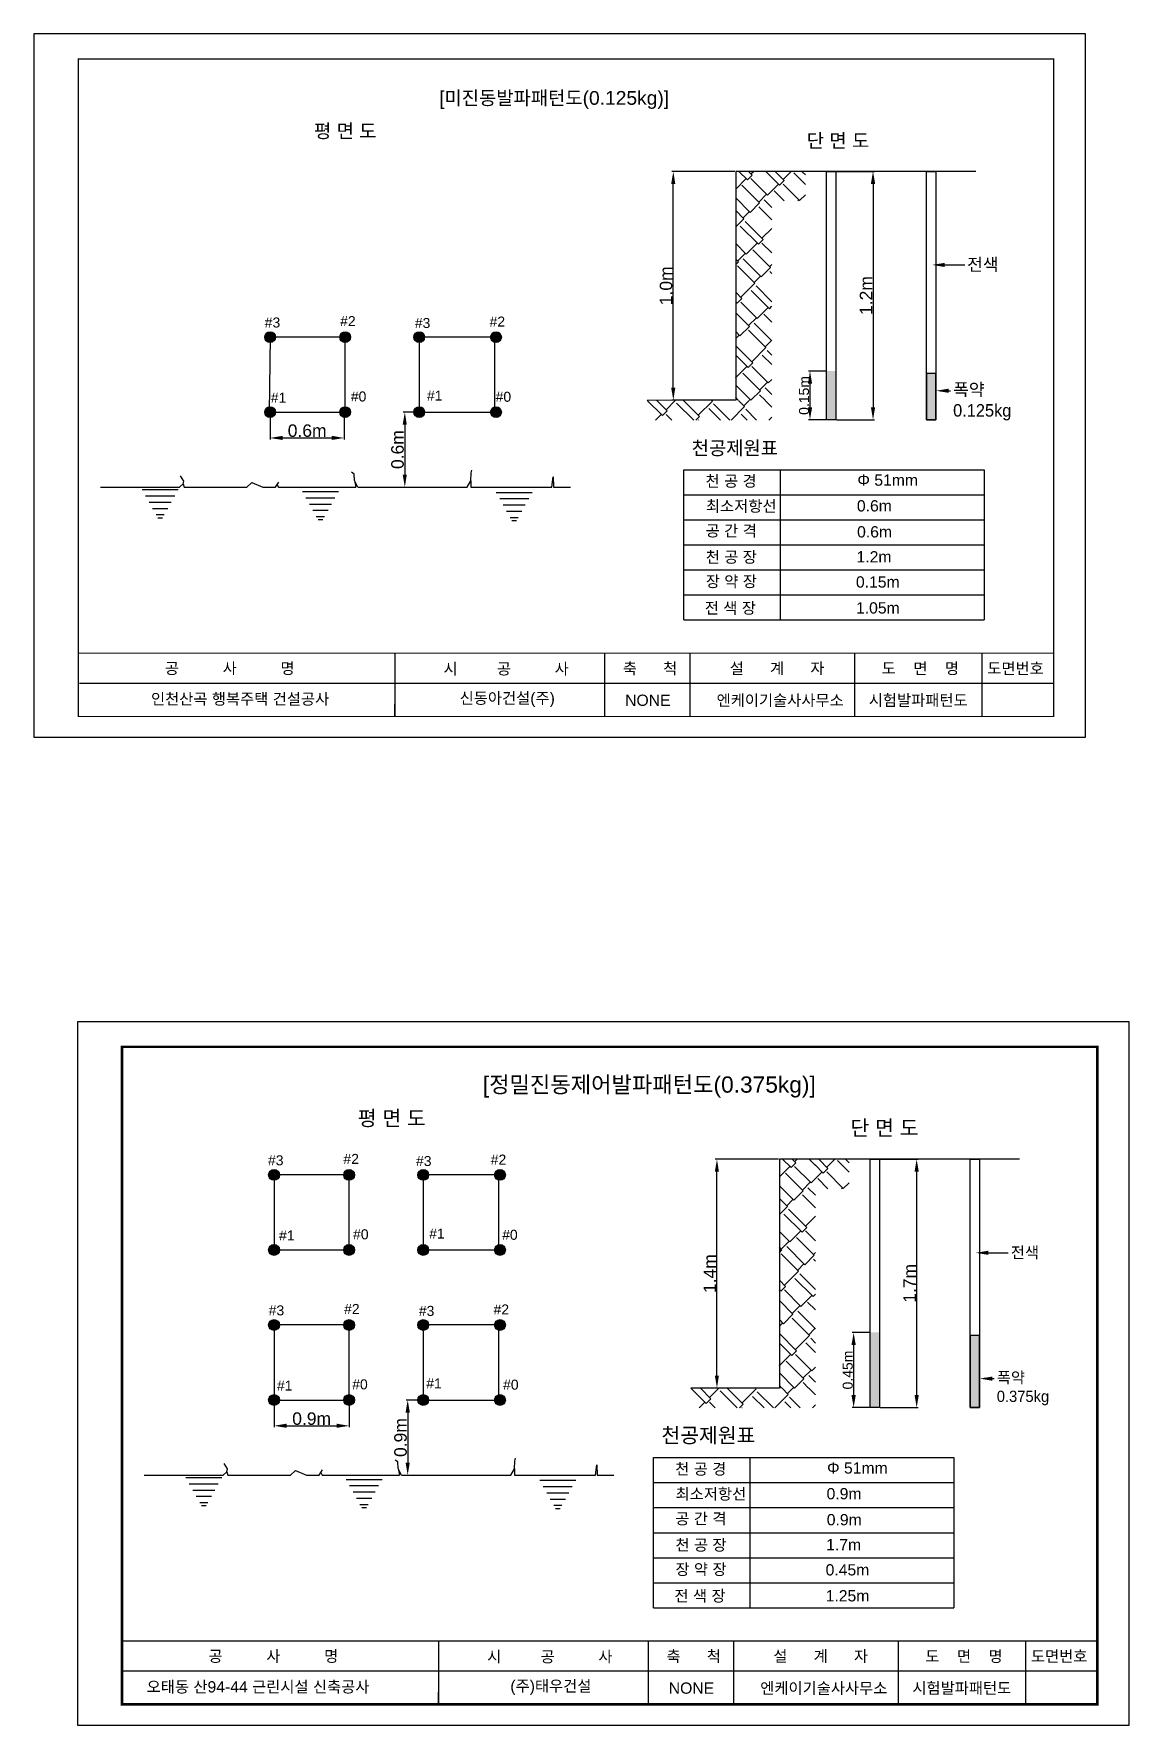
# Model space of a CAD drawing. Header units: millimetres. Extents: x -19 to 11377, y -963 to 606.
# Drawn here: x 5130 to 6006, y -787 to 566 of the extents above; entities that cross this region are included whole.
import ezdxf
from ezdxf import colors
from ezdxf.entities.mleader import LeaderData, LeaderLine
from ezdxf.enums import TextEntityAlignment as Align
from ezdxf.math import Vec2, Vec3

# ---------------------------------------------------------------- set-up
doc = ezdxf.new("R2010")
doc.units = ezdxf.units.MM
doc.layers.get('Defpoints').update_dxf_attribs({"color": 5})
doc.layers.add('FORM-TXT', color=2, linetype='Continuous')
doc.layers.add('도각', color=7, linetype='Continuous')
doc.styles.get("Standard").update_dxf_attribs({"font": 'arial.ttf'})
doc.dimstyles.new('ISO-25', dxfattribs={"dimtxt": 2.5, "dimasz": 2.5, "dimexe": 1.25, "dimexo": 0.625, "dimtad": 1, "dimtxsty": 'Standard', "dimcen": 2.5, "dimadec": 0, "dimazin": 0, "dimtfac": 1, "dimtmove": 0, "dimatfit": 3, "dimfxl": 1, "dimarcsym": 0})
pattern_1 = [(45, (5129.613, -29.833), (16.9727, 47.14634), [10.668, -8.89, 12.446, -5.334, 16.002, -7.112]), (45, (5136.527, -21.661), (16.9727, 47.14634), [8.89, -33.782, 7.112, -10.668]), (45, (5153.186, -8.146), (16.9727, 47.14634), [5.334, -55.118]), (135, (5129.613, -29.833), (-25.77334, 4.40033), [20.447, -64.897]), (135, (5137.156, -22.29), (-25.77334, 4.40033), [20.0025, -65.3415]), (135, (5143.442, -16.004), (-25.77334, 4.40033), [18.669, -66.675]), (135, (5153.186, -8.146), (-25.77334, 4.40033), [20.447, -64.897]), (135, (5156.957, -4.374), (-25.77334, 4.40033), [20.447, -64.897]), (135, (5167.33, 7.884), (-25.77334, 4.40033), [19.558, -65.786])]
pattern_2 = [(45, (5164.508, -819.857), (16.9727, 47.14634), [10.668, -8.89, 12.446, -5.334, 16.002, -7.112]), (45, (5171.422, -811.685), (16.9727, 47.14634), [8.89, -33.782, 7.112, -10.668]), (45, (5188.08, -798.17), (16.9727, 47.14634), [5.334, -55.118]), (135, (5164.508, -819.857), (-25.77334, 4.40033), [20.447, -64.897]), (135, (5172.051, -812.313), (-25.77334, 4.40033), [20.0025, -65.3415]), (135, (5178.337, -806.027), (-25.77334, 4.40033), [18.669, -66.675]), (135, (5188.081, -798.17), (-25.77334, 4.40033), [20.447, -64.897]), (135, (5191.853, -794.398), (-25.77334, 4.40033), [20.447, -64.897]), (135, (5202.225, -782.14), (-25.77334, 4.40033), [19.558, -65.786])]

# ---------------------------------------------------------------- blocks, each defined once
blk = doc.blocks.new('*D50')
at = {"color": 0, "lineweight": -2, "transparency": 16777216}
for p, q in [((5772, 455.6), (5802.5, 455.6)), ((5801.2, 445.6), (5801.2, 267)), ((5772, 257), (5802.5, 257))]:
    blk.add_line(p, q, dxfattribs=at)
at = {"color": 0, "transparency": 16777216}
for points in [[(5799.5, 445.6), (5802.9, 445.6), (5801.2, 455.6)], [(5799.5, 267), (5802.9, 267), (5801.2, 257)]]:
    blk.add_solid(points, dxfattribs=at)
at = {"layer": 'Defpoints', "color": 0, "transparency": 16777216}
for p in [(5771.4, 455.6), (5771.4, 257), (5801.2, 257)]:
    blk.add_point(p, dxfattribs=at)
at = {"color": 0, "transparency": 16777216, "insert": (5795.6, 356.3), "char_height": 10, "attachment_point": 5, "rotation": 90}
blk.add_mtext('1.2m', dxfattribs=at)
blk = doc.blocks.new('*D51')
at = {"color": 0, "lineweight": -2, "transparency": 16777216}
for p, q in [((5690.8, 455.6), (5640.2, 455.6)), ((5641.5, 282.6), (5641.5, 445.6)), ((5690.8, 272.6), (5640.2, 272.6))]:
    blk.add_line(p, q, dxfattribs=at)
at = {"color": 0, "transparency": 16777216}
for points in [[(5639.8, 445.6), (5643.1, 445.6), (5641.5, 455.6)], [(5639.8, 282.6), (5643.1, 282.6), (5641.5, 272.6)]]:
    blk.add_solid(points, dxfattribs=at)
at = {"layer": 'Defpoints', "color": 0, "transparency": 16777216}
for p in [(5641.5, 455.6), (5691.4, 455.6), (5691.4, 272.6)]:
    blk.add_point(p, dxfattribs=at)
at = {"color": 0, "transparency": 16777216, "insert": (5635.7, 364.1), "char_height": 10, "attachment_point": 5, "rotation": 90}
blk.add_mtext('1.0m', dxfattribs=at)
blk = doc.blocks.new('*D49')
at = {"color": 0, "lineweight": -2, "transparency": 16777216}
for p, q in [((5763.6, 295.9), (5749.6, 295.9)), ((5750.8, 285.9), (5750.8, 267)), ((5763.6, 257), (5749.6, 257))]:
    blk.add_line(p, q, dxfattribs=at)
at = {"color": 0, "transparency": 16777216}
for points in [[(5749.2, 285.9), (5752.5, 285.9), (5750.8, 295.9)], [(5749.2, 267), (5752.5, 267), (5750.8, 257)]]:
    blk.add_solid(points, dxfattribs=at)
at = {"layer": 'Defpoints', "color": 0, "transparency": 16777216}
for p in [(5763.9, 295.9), (5750.8, 257), (5763.9, 257)]:
    blk.add_point(p, dxfattribs=at)
at = {"color": 0, "transparency": 16777216, "insert": (5746.1, 276.4), "char_height": 8, "attachment_point": 5, "rotation": 90}
blk.add_mtext('0.15m', dxfattribs=at)
blk = doc.blocks.new('*D52')
at = {"color": 0, "lineweight": -2, "transparency": 16777216}
for p, q in [((5437.7, 263.1), (5425.5, 263.1)), ((5426.8, 253.1), (5426.8, 213.1)), ((5390, 203.1), (5428, 203.1))]:
    blk.add_line(p, q, dxfattribs=at)
at = {"color": 0, "transparency": 16777216}
for points in [[(5425.1, 253.1), (5428.4, 253.1), (5426.8, 263.1)], [(5425.1, 213.1), (5428.4, 213.1), (5426.8, 203.1)]]:
    blk.add_solid(points, dxfattribs=at)
at = {"layer": 'Defpoints', "color": 0, "transparency": 16777216}
for p in [(5438.4, 263.1), (5389.3, 203.1), (5426.8, 203.1)]:
    blk.add_point(p, dxfattribs=at)
at = {"color": 0, "transparency": 16777216, "insert": (5421, 233.1), "char_height": 10, "attachment_point": 5, "rotation": 90}
blk.add_mtext('0.6m', dxfattribs=at)
blk = doc.blocks.new('*D53')
at = {"color": 0, "lineweight": -2, "transparency": 16777216}
for p, q in [((5319, 262.4), (5319, 241.2)), ((5378.3, 262.4), (5378.3, 241.2)), ((5329, 242.4), (5368.3, 242.4))]:
    blk.add_line(p, q, dxfattribs=at)
at = {"color": 0, "transparency": 16777216}
for points in [[(5329, 244.1), (5329, 240.8), (5319, 242.4)], [(5368.3, 244.1), (5368.3, 240.8), (5378.3, 242.4)]]:
    blk.add_solid(points, dxfattribs=at)
at = {"layer": 'Defpoints', "color": 0, "transparency": 16777216}
for p in [(5319, 263.1), (5378.3, 263.1), (5378.3, 242.4)]:
    blk.add_point(p, dxfattribs=at)
at = {"color": 0, "transparency": 16777216, "insert": (5348.7, 248.2), "char_height": 10, "attachment_point": 5}
blk.add_mtext('0.6m', dxfattribs=at)
blk = doc.blocks.new('*D55')
at = {"color": 0, "lineweight": -2, "transparency": 16777216}
for p, q in [((5806.9, -334.4), (5837.4, -334.4)), ((5836.1, -344.4), (5836.1, -523)), ((5806.9, -533), (5837.4, -533))]:
    blk.add_line(p, q, dxfattribs=at)
at = {"color": 0, "transparency": 16777216}
for points in [[(5834.4, -344.4), (5837.8, -344.4), (5836.1, -334.4)], [(5834.4, -523), (5837.8, -523), (5836.1, -533)]]:
    blk.add_solid(points, dxfattribs=at)
at = {"layer": 'Defpoints', "color": 0, "transparency": 16777216}
for p in [(5806.3, -334.4), (5806.3, -533), (5836.1, -533)]:
    blk.add_point(p, dxfattribs=at)
at = {"color": 0, "transparency": 16777216, "insert": (5830.5, -433.7), "char_height": 10, "attachment_point": 5, "rotation": 90}
blk.add_mtext('1.7m', dxfattribs=at)
blk = doc.blocks.new('*D56')
at = {"color": 0, "lineweight": -2, "transparency": 16777216}
for p, q in [((5725.7, -334.4), (5675.1, -334.4)), ((5676.4, -507.4), (5676.4, -344.4)), ((5725.7, -517.4), (5675.1, -517.4))]:
    blk.add_line(p, q, dxfattribs=at)
at = {"color": 0, "transparency": 16777216}
for points in [[(5674.7, -344.4), (5678, -344.4), (5676.4, -334.4)], [(5674.7, -507.4), (5678, -507.4), (5676.4, -517.4)]]:
    blk.add_solid(points, dxfattribs=at)
at = {"layer": 'Defpoints', "color": 0, "transparency": 16777216}
for p in [(5676.4, -334.4), (5726.3, -334.4), (5726.3, -517.4)]:
    blk.add_point(p, dxfattribs=at)
at = {"color": 0, "transparency": 16777216, "insert": (5670.7, -425.9), "char_height": 10, "attachment_point": 5, "rotation": 90}
blk.add_mtext('1.4m', dxfattribs=at)
blk = doc.blocks.new('*D54')
at = {"color": 0, "lineweight": -2, "transparency": 16777216}
for p, q in [((5798.5, -473), (5784.5, -473)), ((5785.7, -483), (5785.7, -523)), ((5798.5, -533), (5784.5, -533))]:
    blk.add_line(p, q, dxfattribs=at)
at = {"color": 0, "transparency": 16777216}
for points in [[(5784, -483), (5787.4, -483), (5785.7, -473)], [(5784, -523), (5787.4, -523), (5785.7, -533)]]:
    blk.add_solid(points, dxfattribs=at)
at = {"layer": 'Defpoints', "color": 0, "transparency": 16777216}
for p in [(5798.8, -473), (5785.7, -533), (5798.8, -533)]:
    blk.add_point(p, dxfattribs=at)
at = {"color": 0, "transparency": 16777216, "insert": (5781, -503), "char_height": 8, "attachment_point": 5, "rotation": 90}
blk.add_mtext('0.45m', dxfattribs=at)
blk = doc.blocks.new('*D57')
at = {"color": 0, "lineweight": -2, "transparency": 16777216}
for p, q in [((5440.9, -527), (5427.9, -527)), ((5429.1, -537), (5429.1, -577)), ((5424.9, -587), (5430.4, -587))]:
    blk.add_line(p, q, dxfattribs=at)
at = {"color": 0, "transparency": 16777216}
for points in [[(5427.4, -537), (5430.8, -537), (5429.1, -527)], [(5427.4, -577), (5430.8, -577), (5429.1, -587)]]:
    blk.add_solid(points, dxfattribs=at)
at = {"layer": 'Defpoints', "color": 0, "transparency": 16777216}
for p in [(5441.5, -527), (5424.2, -587), (5429.1, -587)]:
    blk.add_point(p, dxfattribs=at)
at = {"color": 0, "transparency": 16777216, "insert": (5423.4, -557), "char_height": 10, "attachment_point": 5, "rotation": 90}
blk.add_mtext('0.9m', dxfattribs=at)
blk = doc.blocks.new('*D58')
at = {"color": 0, "lineweight": -2, "transparency": 16777216}
for p, q in [((5322.2, -527.6), (5322.2, -548.8)), ((5382.3, -527.6), (5382.3, -548.8)), ((5332.2, -547.6), (5372.3, -547.6))]:
    blk.add_line(p, q, dxfattribs=at)
at = {"color": 0, "transparency": 16777216}
for points in [[(5332.2, -545.9), (5332.2, -549.2), (5322.2, -547.6)], [(5372.3, -545.9), (5372.3, -549.2), (5382.3, -547.6)]]:
    blk.add_solid(points, dxfattribs=at)
at = {"layer": 'Defpoints', "color": 0, "transparency": 16777216}
for p in [(5322.2, -527), (5382.3, -526.9), (5382.3, -547.6)]:
    blk.add_point(p, dxfattribs=at)
at = {"color": 0, "transparency": 16777216, "insert": (5352.3, -541.9), "char_height": 10, "attachment_point": 5}
blk.add_mtext('0.9m', dxfattribs=at)

msp = doc.modelspace()

# ---------------------------------------------------------------- hatches: boundary and pattern name
h = msp.add_hatch()
h.set_pattern_fill('AR-RSHKE', color=0, scale=0.07, angle=45)
h.set_pattern_definition(pattern_1)
h.paths.add_polyline_path([(5720.274, 455.617), (5691.421, 455.617), (5691.421, 272.59), (5720.274, 272.59)])
h = msp.add_hatch()
h.set_pattern_fill('AR-RSHKE', color=0, scale=0.07, angle=45)
h.set_pattern_definition(pattern_1)
h.paths.add_polyline_path([(5719.978, 455.282), (5747.153, 455.282), (5747.153, 431.945), (5719.978, 431.945)])
h = msp.add_hatch(color=0)
h.dxf.hatch_style = 1
edge = h.paths.add_edge_path()
edge.add_arc((5319.046, 323.054), 4.312, 0, 360)
h = msp.add_hatch(color=0)
h.dxf.hatch_style = 1
edge = h.paths.add_edge_path()
edge.add_arc((5379.046, 323.054), 4.312, 0, 360)
h = msp.add_hatch(color=0)
h.dxf.hatch_style = 1
edge = h.paths.add_edge_path()
edge.add_arc((5438.358, 323.054), 4.312, 0, 360)
h = msp.add_hatch(color=0)
h.dxf.hatch_style = 1
edge = h.paths.add_edge_path()
edge.add_arc((5499.734, 323.054), 4.312, 0, 360)
h = msp.add_hatch(color=251)
h.dxf.hatch_style = 1
h.paths.add_polyline_path([(5771.421, 295.895), (5763.915, 295.895), (5763.915, 256.991), (5771.421, 256.991)])
h = msp.add_hatch(color=251)
h.dxf.hatch_style = 1
h.paths.add_polyline_path([(5843.915, 256.991), (5851.421, 256.991), (5851.421, 294.005), (5843.915, 294.005)])
h = msp.add_hatch()
h.set_pattern_fill('AR-RSHKE', color=0, scale=0.07, angle=45)
h.set_pattern_definition(pattern_1)
h.paths.add_polyline_path([(5620.633, 272.425), (5720.317, 272.425), (5720.317, 256.718), (5620.633, 256.718)])
h = msp.add_hatch(color=0)
h.dxf.hatch_style = 1
edge = h.paths.add_edge_path()
edge.add_arc((5319.046, 263.074), 4.312, 0, 360)
h = msp.add_hatch(color=0)
h.dxf.hatch_style = 1
edge = h.paths.add_edge_path()
edge.add_arc((5379.046, 263.054), 4.312, 0, 360)
h = msp.add_hatch(color=0)
h.dxf.hatch_style = 1
edge = h.paths.add_edge_path()
edge.add_arc((5438.358, 263.054), 4.312, 0, 360)
h = msp.add_hatch(color=0)
h.dxf.hatch_style = 1
edge = h.paths.add_edge_path()
edge.add_arc((5499.734, 263.054), 4.312, 0, 360)
h = msp.add_hatch()
h.set_pattern_fill('AR-RSHKE', color=0, scale=0.07, angle=45)
h.set_pattern_definition(pattern_2)
h.paths.add_polyline_path([(5755.169, -334.407), (5726.317, -334.407), (5726.317, -517.434), (5755.169, -517.434)])
h = msp.add_hatch()
h.set_pattern_fill('AR-RSHKE', color=0, scale=0.07, angle=45)
h.set_pattern_definition(pattern_2)
h.paths.add_polyline_path([(5754.873, -334.742), (5782.048, -334.742), (5782.048, -358.079), (5754.873, -358.079)])
h = msp.add_hatch(color=0)
h.dxf.hatch_style = 1
edge = h.paths.add_edge_path()
edge.add_arc((5322.226, -346.97), 4.312, 0, 360)
h = msp.add_hatch(color=0)
h.dxf.hatch_style = 1
edge = h.paths.add_edge_path()
edge.add_arc((5382.226, -346.97), 4.312, 0, 360)
h = msp.add_hatch(color=0)
h.dxf.hatch_style = 1
edge = h.paths.add_edge_path()
edge.add_arc((5441.538, -346.97), 4.312, 0, 360)
h = msp.add_hatch(color=0)
h.dxf.hatch_style = 1
edge = h.paths.add_edge_path()
edge.add_arc((5502.914, -346.97), 4.312, 0, 360)
h = msp.add_hatch(color=0)
h.dxf.hatch_style = 1
edge = h.paths.add_edge_path()
edge.add_arc((5322.226, -406.97), 4.312, 0, 360)
h = msp.add_hatch(color=0)
h.dxf.hatch_style = 1
edge = h.paths.add_edge_path()
edge.add_arc((5382.226, -406.97), 4.312, 0, 360)
h = msp.add_hatch(color=0)
h.dxf.hatch_style = 1
edge = h.paths.add_edge_path()
edge.add_arc((5441.538, -406.97), 4.312, 0, 360)
h = msp.add_hatch(color=0)
h.dxf.hatch_style = 1
edge = h.paths.add_edge_path()
edge.add_arc((5502.914, -406.97), 4.312, 0, 360)
h = msp.add_hatch(color=0)
h.dxf.hatch_style = 1
edge = h.paths.add_edge_path()
edge.add_arc((5322.226, -466.97), 4.312, 0, 360)
h = msp.add_hatch(color=0)
h.dxf.hatch_style = 1
edge = h.paths.add_edge_path()
edge.add_arc((5382.226, -466.97), 4.312, 0, 360)
h = msp.add_hatch(color=0)
h.dxf.hatch_style = 1
edge = h.paths.add_edge_path()
edge.add_arc((5441.538, -466.97), 4.312, 0, 360)
h = msp.add_hatch(color=0)
h.dxf.hatch_style = 1
edge = h.paths.add_edge_path()
edge.add_arc((5502.914, -466.97), 4.312, 0, 360)
h = msp.add_hatch(color=251)
h.dxf.hatch_style = 1
h.paths.add_polyline_path([(5806.317, -472.904), (5798.81, -472.904), (5798.81, -533.033), (5806.317, -533.033)])
h = msp.add_hatch(color=251)
h.dxf.hatch_style = 1
h.paths.add_polyline_path([(5878.81, -533.033), (5886.317, -533.033), (5886.317, -475.316), (5878.81, -475.316)])
h = msp.add_hatch(color=0)
h.dxf.hatch_style = 1
edge = h.paths.add_edge_path()
edge.add_arc((5322.226, -526.95), 4.312, 0, 360)
h = msp.add_hatch(color=0)
h.dxf.hatch_style = 1
edge = h.paths.add_edge_path()
edge.add_arc((5382.226, -526.97), 4.312, 0, 360)
h = msp.add_hatch(color=0)
h.dxf.hatch_style = 1
edge = h.paths.add_edge_path()
edge.add_arc((5441.538, -526.97), 4.312, 0, 360)
h = msp.add_hatch(color=0)
h.dxf.hatch_style = 1
edge = h.paths.add_edge_path()
edge.add_arc((5502.914, -526.97), 4.312, 0, 360)
h = msp.add_hatch()
h.set_pattern_fill('AR-RSHKE', color=0, scale=0.07, angle=45)
h.set_pattern_definition(pattern_2)
h.paths.add_polyline_path([(5655.529, -517.598), (5755.212, -517.598), (5755.212, -533.306), (5655.529, -533.306)])

# ---------------------------------------------------------------- linework, layer by layer
at = {"color": 0}
for p, q in [((5479.931, 214.484), (5480.431, 216.561)), ((5727.042, 217.023), (5727.042, 96.969)), ((5246.662, 203.054), (5249.554, 205.646)), ((5250.146, 207.908), (5247.407, 212.223)), ((5249.554, 205.646), (5250.146, 207.908)), ((5249.554, 205.646), (5250.453, 203.054)), ((5300.366, 203.054), (5304.362, 206.77)), ((5304.362, 206.77), (5313.304, 203.054)), ((5323.451, 203.054), (5325.974, 207.152)), ((5324.659, 205.016), (5325.793, 203.054)), ((5386.217, 213.486), (5384.06, 215.028)), ((5386.454, 208.252), (5386.217, 213.486)), ((5389.343, 203.054), (5386.454, 208.252)), ((5386.454, 208.252), (5387.549, 203.054)), ((5476.632, 203.054), (5479.71, 208.06)), ((5479.71, 208.06), (5479.537, 203.054)), ((5479.71, 208.06), (5479.931, 214.484)), ((5544.416, 203.054), (5545.542, 211.257)), ((5545.542, 211.257), (5545.731, 203.054)), ((5649.828, 196.969), (5890.165, 196.969)), ((5649.828, 176.969), (5890.165, 176.969)), ((5649.828, 156.969), (5890.165, 156.969)), ((5649.828, 136.969), (5890.165, 136.969)), ((5649.828, 116.969), (5890.165, 116.969)), ((5649.828, 96.969), (5890.165, 96.969)), ((5285.041, -582.115), (5282.302, -577.8)), ((5421.112, -576.538), (5418.956, -574.996)), ((5421.349, -581.772), (5421.112, -576.538)), ((5514.605, -581.964), (5514.827, -575.539)), ((5514.827, -575.539), (5515.326, -573.462)), ((5579.311, -586.97), (5580.437, -578.766)), ((5580.437, -578.766), (5580.626, -586.97)), ((5702.788, -573), (5702.788, -693.054)), ((5281.557, -586.97), (5284.449, -584.378)), ((5284.449, -584.378), (5285.041, -582.115)), ((5284.449, -584.378), (5285.348, -586.97)), ((5335.261, -586.97), (5339.257, -583.254)), ((5339.257, -583.254), (5348.199, -586.97)), ((5358.346, -586.97), (5360.869, -582.872)), ((5359.554, -585.007), (5360.688, -586.97)), ((5424.238, -586.97), (5421.349, -581.772)), ((5421.349, -581.772), (5422.444, -586.97)), ((5511.527, -586.97), (5514.605, -581.964)), ((5514.605, -581.964), (5514.432, -586.97)), ((5625.574, -593.054), (5865.911, -593.054)), ((5625.574, -613.054), (5865.911, -613.054)), ((5625.574, -633.054), (5865.911, -633.054)), ((5625.574, -653.054), (5865.911, -653.054)), ((5625.574, -673.054), (5865.911, -673.054)), ((5625.574, -693.054), (5865.911, -693.054))]:
    msp.add_line(p, q, dxfattribs=at)
for points in [[(5883.494, 455.617), (5691.421, 455.617), (5691.421, 272.594), (5620.633, 272.425)], [(5318.318, 263.054), (5379.046, 263.054), (5379.046, 323.054), (5319.046, 323.054), (5318.318, 263.054)], [(5438.358, 323.054), (5438.358, 263.054), (5498.702, 263.054), (5498.702, 323.054), (5438.358, 323.054)], [(5649.828, 96.969), (5649.828, 217.023), (5890.165, 217.023), (5890.165, 96.969)], [(5183.372, 203.054), (5246.662, 203.054)], [(5250.453, 203.054), (5300.366, 203.054)], [(5313.304, 203.054), (5323.451, 203.054)], [(5325.793, 203.054), (5387.549, 203.054)], [(5389.343, 203.054), (5476.632, 203.054)], [(5479.537, 203.054), (5544.416, 203.054)], [(5545.731, 203.054), (5559.168, 203.054)], [(5216.797, 201.067), (5245.538, 201.067)], [(5219.566, 196.067), (5242.769, 196.067)], [(5222.335, 191.067), (5240.001, 191.067)], [(5344.968, 199.582), (5373.708, 199.582)], [(5347.736, 194.582), (5370.94, 194.582)], [(5350.505, 189.582), (5368.171, 189.582)], [(5499.885, 198.875), (5528.626, 198.875)], [(5502.654, 193.875), (5525.857, 193.875)], [(5225.117, 186.067), (5237.245, 186.067)], [(5227.857, 181.067), (5234.448, 181.067)], [(5229.268, 178.567), (5233.09, 178.567)], [(5353.287, 184.582), (5365.415, 184.582)], [(5356.027, 179.582), (5362.618, 179.582)], [(5357.438, 177.082), (5361.26, 177.082)], [(5505.422, 188.875), (5523.088, 188.875)], [(5508.204, 183.875), (5520.333, 183.875)], [(5510.944, 178.875), (5517.535, 178.875)], [(5512.355, 176.375), (5516.177, 176.375)], [(5418.805, 70.309), (5418.805, 19.675), (5418.805, 29.472)], [(5918.389, -334.407), (5726.317, -334.407), (5726.317, -517.43), (5655.529, -517.598)], [(5322.226, -406.97), (5382.226, -406.97), (5382.226, -346.97), (5322.226, -346.97), (5322.226, -406.97)], [(5441.538, -406.97), (5501.882, -406.97), (5501.882, -346.97), (5441.538, -346.97), (5441.538, -406.97)], [(5322.226, -526.97), (5382.226, -526.97), (5382.226, -466.97), (5322.226, -466.97), (5322.226, -526.97)], [(5441.538, -466.97), (5441.538, -526.97), (5501.882, -526.97), (5501.882, -466.97), (5441.538, -466.97)], [(5625.574, -693.054), (5625.574, -573), (5865.911, -573), (5865.911, -693.054)], [(5218.267, -586.97), (5281.557, -586.97)], [(5251.692, -588.956), (5280.433, -588.956)], [(5254.461, -593.956), (5277.664, -593.956)], [(5285.348, -586.97), (5335.261, -586.97)], [(5348.199, -586.97), (5358.346, -586.97)], [(5360.688, -586.97), (5422.444, -586.97)], [(5379.863, -590.441), (5408.603, -590.441)], [(5424.238, -586.97), (5511.527, -586.97)], [(5514.432, -586.97), (5579.311, -586.97)], [(5534.78, -591.149), (5563.521, -591.149)], [(5580.626, -586.97), (5594.063, -586.97)], [(5257.23, -598.956), (5274.896, -598.956)], [(5260.012, -603.956), (5272.14, -603.956)], [(5382.631, -595.441), (5405.835, -595.441)], [(5385.4, -600.441), (5403.066, -600.441)], [(5388.182, -605.441), (5400.31, -605.441)], [(5537.549, -596.149), (5560.752, -596.149)], [(5540.318, -601.149), (5557.983, -601.149)], [(5543.099, -606.149), (5555.228, -606.149)], [(5262.752, -608.956), (5269.343, -608.956)], [(5264.163, -611.456), (5267.985, -611.456)], [(5390.922, -610.441), (5397.513, -610.441)], [(5392.333, -612.941), (5396.155, -612.941)], [(5545.839, -611.149), (5552.43, -611.149)], [(5547.25, -613.649), (5551.072, -613.649)], [(5453.7, -719.715), (5453.7, -770.349), (5453.7, -760.551)]]:
    msp.add_lwpolyline(points, dxfattribs=at)
for points in [[(5763.915, 455.617), (5771.421, 455.617), (5771.421, 256.991), (5763.915, 256.991)], [(5843.915, 455.617), (5851.421, 455.617), (5851.421, 256.991), (5843.915, 256.991)], [(5851.421, 294.005), (5843.915, 294.005), (5843.915, 256.991), (5851.421, 256.991)], [(5798.81, -334.407), (5806.317, -334.407), (5806.317, -533.033), (5798.81, -533.033)], [(5878.81, -334.407), (5886.317, -334.407), (5886.317, -533.033), (5878.81, -533.033)], [(5886.317, -475.316), (5878.81, -475.316), (5878.81, -533.033), (5886.317, -533.033)]]:
    msp.add_lwpolyline(points, close=True, dxfattribs=at)
for centre in [(5319.046, 323.054), (5379.046, 323.054), (5438.358, 323.054), (5499.734, 323.054), (5319.046, 263.074), (5379.046, 263.054), (5438.358, 263.054), (5499.734, 263.054), (5322.226, -346.97), (5382.226, -346.97), (5441.538, -346.97), (5502.914, -346.97), (5322.226, -406.97), (5382.226, -406.97), (5441.538, -406.97), (5502.914, -406.97), (5322.226, -466.97), (5382.226, -466.97), (5441.538, -466.97), (5502.914, -466.97), (5322.226, -526.95), (5382.226, -526.97), (5441.538, -526.97), (5502.914, -526.97)]:
    msp.add_circle(centre, 4.312, dxfattribs=at)
at = {"layer": 'Defpoints', "color": 0}
for points in [[(5971.136, 565.597), (5130.136, 565.597), (5130.136, 3.02), (5971.136, 3.02)], [(6006.031, -224.427), (5165.031, -224.427), (5165.031, -787.004), (6006.031, -787.004)]]:
    msp.add_lwpolyline(points, close=True, dxfattribs=at)
at = {"layer": '도각', "color": 0}
for p, q in [((5586.591, 70.309), (5586.591, 19.675)), ((5654.712, 70.309), (5654.712, 19.675)), ((5786.402, 70.309), (5786.402, 19.675)), ((5888.169, 70.309), (5888.169, 19.675)), ((5166.666, 46.356), (5945.718, 46.356)), ((5621.486, -719.715), (5621.486, -770.349)), ((5689.607, -719.715), (5689.607, -770.349)), ((5821.297, -719.715), (5821.297, -770.349)), ((5923.064, -719.715), (5923.064, -770.349)), ((5201.561, -743.668), (5980.613, -743.668))]:
    msp.add_line(p, q, dxfattribs=at)
at = {"layer": '도각', "color": 0, "flags": 128}
for points, const_width in [([(5945.718, 545.489), (5945.718, 19.675), (5165.718, 19.675), (5165.718, 545.489)], 1), ([(5980.613, -244.535), (5980.613, -770.349), (5200.613, -770.349), (5200.613, -244.535)], 2)]:
    msp.add_lwpolyline(points, close=True, dxfattribs=dict(at, const_width=const_width))
at = {"layer": '도각', "color": 0, "const_width": 0.946}
for points in [[(5165.718, 70.309), (5945.718, 70.309)], [(5200.613, -719.715), (5980.613, -719.715)]]:
    msp.add_lwpolyline(points, dxfattribs=at)

# ---------------------------------------------------------------- texts
at = {"color": 0}
for s, height, p in [('[미진동발파패턴도(0.125kg)]', 11, (5454.275, 508.849)), ('평 면 도', 11, (5354.179, 482.411)), ('단 면 도', 11, (5748.224, 474.691)), ('#3', 8, (5314.756, 330.739)), ('#2', 8, (5375.063, 331.866)), ('#3', 8, (5434.806, 330.345)), ('#2', 8, (5494.549, 331.472)), ('#1', 8, (5319.613, 270.621)), ('#0', 8, (5383.617, 271.579)), ('#1', 8, (5444.488, 272.311)), ('#0', 8, (5499.407, 271.354)), ('천공제원표', 11, (5656.182, 228.85)), ('천 공 경', 9, (5667.299, 203.434)), ('Φ 51mm', 9, (5788.708, 204.214)), ('최소저항선', 9, (5667.57, 183.47)), ('0.6m', 9, (5788.299, 183.628)), ('공 간 격', 9, (5667.395, 163.696)), ('0.6m', 9, (5788.466, 162.833)), ('천 공 장', 9, (5667.418, 142.671)), ('1.2m', 9, (5788.006, 142.874)), ('장 약 장', 9, (5667.466, 123.181)), ('0.15m', 9, (5787.537, 122.76)), ('전 색 장', 9, (5666.664, 101.905)), ('1.05m', 9, (5787.586, 102.004)), ('[정밀진동제어발파패턴도(0.375kg)]', 13, (5489.17, -281.174)), ('평 면 도', 12, (5389.074, -307.612)), ('단 면 도', 12, (5783.119, -315.333)), ('#3', 8, (5317.372, -339.273)), ('#2', 8, (5377.679, -338.146)), ('#3', 8, (5435.732, -339.837)), ('#2', 8, (5495.475, -338.71)), ('#1', 8, (5326.216, -399.392)), ('#0', 8, (5385.415, -398.434)), ('#1', 8, (5446.242, -397.87)), ('#0', 8, (5504.627, -398.828)), ('#3', 8, (5317.936, -459.284)), ('#2', 8, (5378.243, -458.157)), ('#3', 8, (5437.986, -459.679)), ('#2', 8, (5497.73, -458.552)), ('#1', 8, (5324.534, -519.403)), ('#0', 8, (5384.713, -518.445)), ('#1', 8, (5443.932, -517.712)), ('#0', 8, (5505.376, -518.67)), ('천공제원표', 12, (5631.928, -561.174)), ('천 공 경', 9, (5643.045, -586.59)), ('Φ 51mm', 9, (5764.454, -585.81)), ('최소저항선', 9, (5643.316, -606.554)), ('0.9m', 9, (5764.045, -606.396)), ('공 간 격', 9, (5643.141, -626.328)), ('0.9m', 9, (5764.211, -627.19)), ('천 공 장', 9, (5643.163, -647.353)), ('1.7m', 9, (5763.751, -647.149)), ('장 약 장', 9, (5643.212, -666.843)), ('0.45m', 9, (5763.283, -667.264)), ('전 색 장', 9, (5642.41, -688.118)), ('1.25m', 9, (5763.331, -688.02))]:
    msp.add_text(s, height=height, dxfattribs=at).set_placement(p)
at = {"layer": 'FORM-TXT', "color": 0}
for s, p in [('공          사          명', (5286.806, 58.199)), ('인천산곡 행복주택 건설공사', (5295.085, 33.693)), ('공          사          명', (5321.701, -731.824)), ('오태동 산94-44 근린시설 신축공사', (5309.434, -756.331))]:
    msp.add_text(s, height=9, dxfattribs=at).set_placement(p, align=Align.MIDDLE_CENTER)
for s, p in [('신동아건설(주)', (5508.71, 33.574)), ('(주)태우건설', (5543.605, -756.45))]:
    msp.add_text(s, height=9, dxfattribs=at).set_placement(p, align=Align.MIDDLE)
for s, p in [('엔케이기술사사무소', (5676.118, 32.598)), ('시험발파패턴도', (5797.786, 32.686)), ('엔케이기술사사무소', (5711.013, -757.426)), ('시험발파패턴도', (5832.681, -757.338))]:
    msp.add_text(s, height=9, dxfattribs=at).set_placement(p, align=Align.MIDDLE_LEFT)
at = {"layer": '도각', "color": 0}
for s, p in [('시         공          사   ', (5513.069, 57.819)), ('축      척', (5622.92, 58.11)), ('설      계      자', (5724.461, 58.215)), ('도    면    명', (5839.07, 58.138)), ('도면번호', (5915.181, 58.141)), ('NONE', (5621.12, 32.647)), ('시         공          사   ', (5547.964, -732.204)), ('축      척', (5657.815, -731.914)), ('설      계      자', (5759.356, -731.808)), ('도    면    명', (5873.965, -731.886)), ('도면번호', (5950.076, -731.883)), ('NONE', (5656.015, -757.376))]:
    msp.add_text(s, height=9, dxfattribs=at).set_placement(p, align=Align.MIDDLE_CENTER)

# ---------------------------------------------------------------- dimensions: what is measured, and where the dimension line sits
at = {"color": 0}
for base, p1, p2, text, picture, middle in [((5641.459, 455.617), (5691.421, 272.594), (5691.421, 455.617), '1.0m', '*D51', (5641.459, 364.105)), ((5676.354, -334.407), (5726.317, -517.43), (5726.317, -334.407), '1.4m', '*D56', (5676.354, -425.918))]:
    dim = msp.add_linear_dim(base=base, p1=p1, p2=p2, angle=90, text=text, dimstyle='ISO-25', override={"dimtxt": 10, "dimasz": 10}, dxfattribs=at)
    dim.commit()
    dim.dimension.update_dxf_attribs({"geometry": picture, "text_midpoint": middle, "dimtype": 161})
for base, p1, p2, text, override, picture, middle in [((5801.216, 256.991), (5771.421, 455.617), (5771.421, 256.991), '1.2m', {"dimtxt": 10, "dimasz": 10}, '*D50', (5795.57, 356.304)), ((5750.82, 256.991), (5763.915, 295.895), (5763.915, 256.991), '0.15m', {"dimtxt": 8, "dimasz": 10, "dimexo": 0.3}, '*D49', (5746.111, 276.443)), ((5426.779, 203.054), (5438.358, 263.054), (5389.343, 203.054), '0.6m', {"dimtxt": 10, "dimasz": 10}, '*D52', (5421.048, 233.054)), ((5836.111, -533.033), (5806.317, -334.407), (5806.317, -533.033), '1.7m', {"dimtxt": 10, "dimasz": 10}, '*D55', (5830.466, -433.72)), ((5785.715, -533.033), (5798.81, -472.961), (5798.81, -533.033), '0.45m', {"dimtxt": 8, "dimasz": 10, "dimexo": 0.3}, '*D54', (5781.006, -502.997)), ((5429.108, -586.97), (5441.538, -526.97), (5424.238, -586.97), '0.9m', {"dimtxt": 10, "dimasz": 10}, '*D57', (5423.378, -556.97))]:
    dim = msp.add_linear_dim(base=base, p1=p1, p2=p2, angle=90, text=text, dimstyle='ISO-25', override=override, dxfattribs=at)
    dim.commit()
    dim.dimension.update_dxf_attribs({"geometry": picture, "text_midpoint": middle})
for base, p1, p2, text, picture, middle in [((5378.331, 242.441), (5319.023, 263.054), (5378.331, 263.074), '0.6m', '*D53', (5348.677, 248.172)), ((5382.337, -547.582), (5322.226, -526.97), (5382.337, -526.95), '0.9m', '*D58', (5352.281, -541.852))]:
    dim = msp.add_linear_dim(base=base, p1=p1, p2=p2, text=text, dimstyle='ISO-25', override={"dimtxt": 10, "dimasz": 10}, dxfattribs=at)
    dim.commit()
    dim.dimension.update_dxf_attribs({"geometry": picture, "text_midpoint": middle})

# ---------------------------------------------------------------- leaders
ml = msp.add_multileader_mtext('Standard', dxfattribs=at)
ml.set_content('{\\fGulim|b0|i0|c129|p50;전색}')
ml.set_leader_properties()
ml.build(insert=Vec2(0, 0))
ml.multileader.update_dxf_attribs({"arrow_head_size": 10})
ctx = ml.context
ctx.base_point, ctx.char_height, ctx.arrow_head_size, ctx.plane_origin = Vec3(5874.494, 380.781), 10, 10, Vec3(5848.5, 380.781)
notes = []
notes.append((ctx, [(0, (1, 1, 0), (5866.494, 380.781), (1, 0), 8, [(0, [(5848.5, 380.781)], 0, [])])]))
ctx.mtext.insert, ctx.mtext.flow_direction = Vec3(5876.494, 386.121), 5
ml = msp.add_multileader_mtext('Standard', dxfattribs=at)
ml.set_content('{\\fGulim|b0|i0|c129|p50;폭약\\P0.125kg}')
ml.set_leader_properties()
ml.build(insert=Vec2(0, 0))
ml.multileader.update_dxf_attribs({"arrow_head_size": 10})
ctx = ml.context
ctx.base_point, ctx.char_height, ctx.arrow_head_size, ctx.plane_origin = Vec3(5863.267, 280.157), 10, 10, Vec3(5851.67, 280.157)
notes.append((ctx, [(0, (1, 1, 0), (5855.267, 280.157), (1, 0), 8, [(0, [(5851.67, 280.157)], 0, [])])]))
ctx.mtext.insert, ctx.mtext.flow_direction = Vec3(5865.267, 286.116), 5
ml = msp.add_multileader_mtext('Standard', dxfattribs=at)
ml.set_content('{\\fGulim|b0|i0|c129|p50;전색}')
ml.set_leader_properties()
ml.build(insert=Vec2(0, 0))
ml.multileader.update_dxf_attribs({"arrow_head_size": 10})
ctx = ml.context
ctx.base_point, ctx.char_height, ctx.arrow_head_size, ctx.plane_origin = Vec3(5909.389, -409.243), 9, 10, Vec3(5883.395, -409.243)
notes.append((ctx, [(0, (1, 1, 0), (5901.389, -409.243), (1, 0), 8, [(0, [(5883.395, -409.243)], 0, [])])]))
ctx.mtext.insert, ctx.mtext.flow_direction = Vec3(5911.389, -404.437), 5
ml = msp.add_multileader_mtext('Standard', dxfattribs=at)
ml.set_content('{\\fGulim|b0|i0|c129|p50;폭약\\P0.375kg}')
ml.set_leader_properties()
ml.build(insert=Vec2(0, 0))
ml.multileader.update_dxf_attribs({"arrow_head_size": 10})
ctx = ml.context
ctx.base_point, ctx.char_height, ctx.arrow_head_size, ctx.plane_origin = Vec3(5898.162, -509.867), 9, 10, Vec3(5886.565, -509.867)
notes.append((ctx, [(0, (1, 1, 0), (5890.162, -509.867), (1, 0), 8, [(0, [(5886.565, -509.867)], 0, [])])]))
ctx.mtext.insert, ctx.mtext.flow_direction = Vec3(5900.162, -504.504), 5
for ctx, leaders in notes:
    for number, flags, end, landing, length, lines in leaders:
        leader = LeaderData()
        leader.index, (leader.has_last_leader_line, leader.has_dogleg_vector, leader.attachment_direction) = number, flags
        leader.last_leader_point, leader.dogleg_vector, leader.dogleg_length = Vec3(end), Vec3(landing), length
        for number, points, colour, breaks in lines:
            line = LeaderLine()
            line.index, line.vertices, line.color, line.breaks = number, Vec3.list(points), colors.encode_raw_color(colour), breaks
            leader.lines.append(line)
        ctx.leaders.append(leader)

doc.saveas('drawing.dxf')
